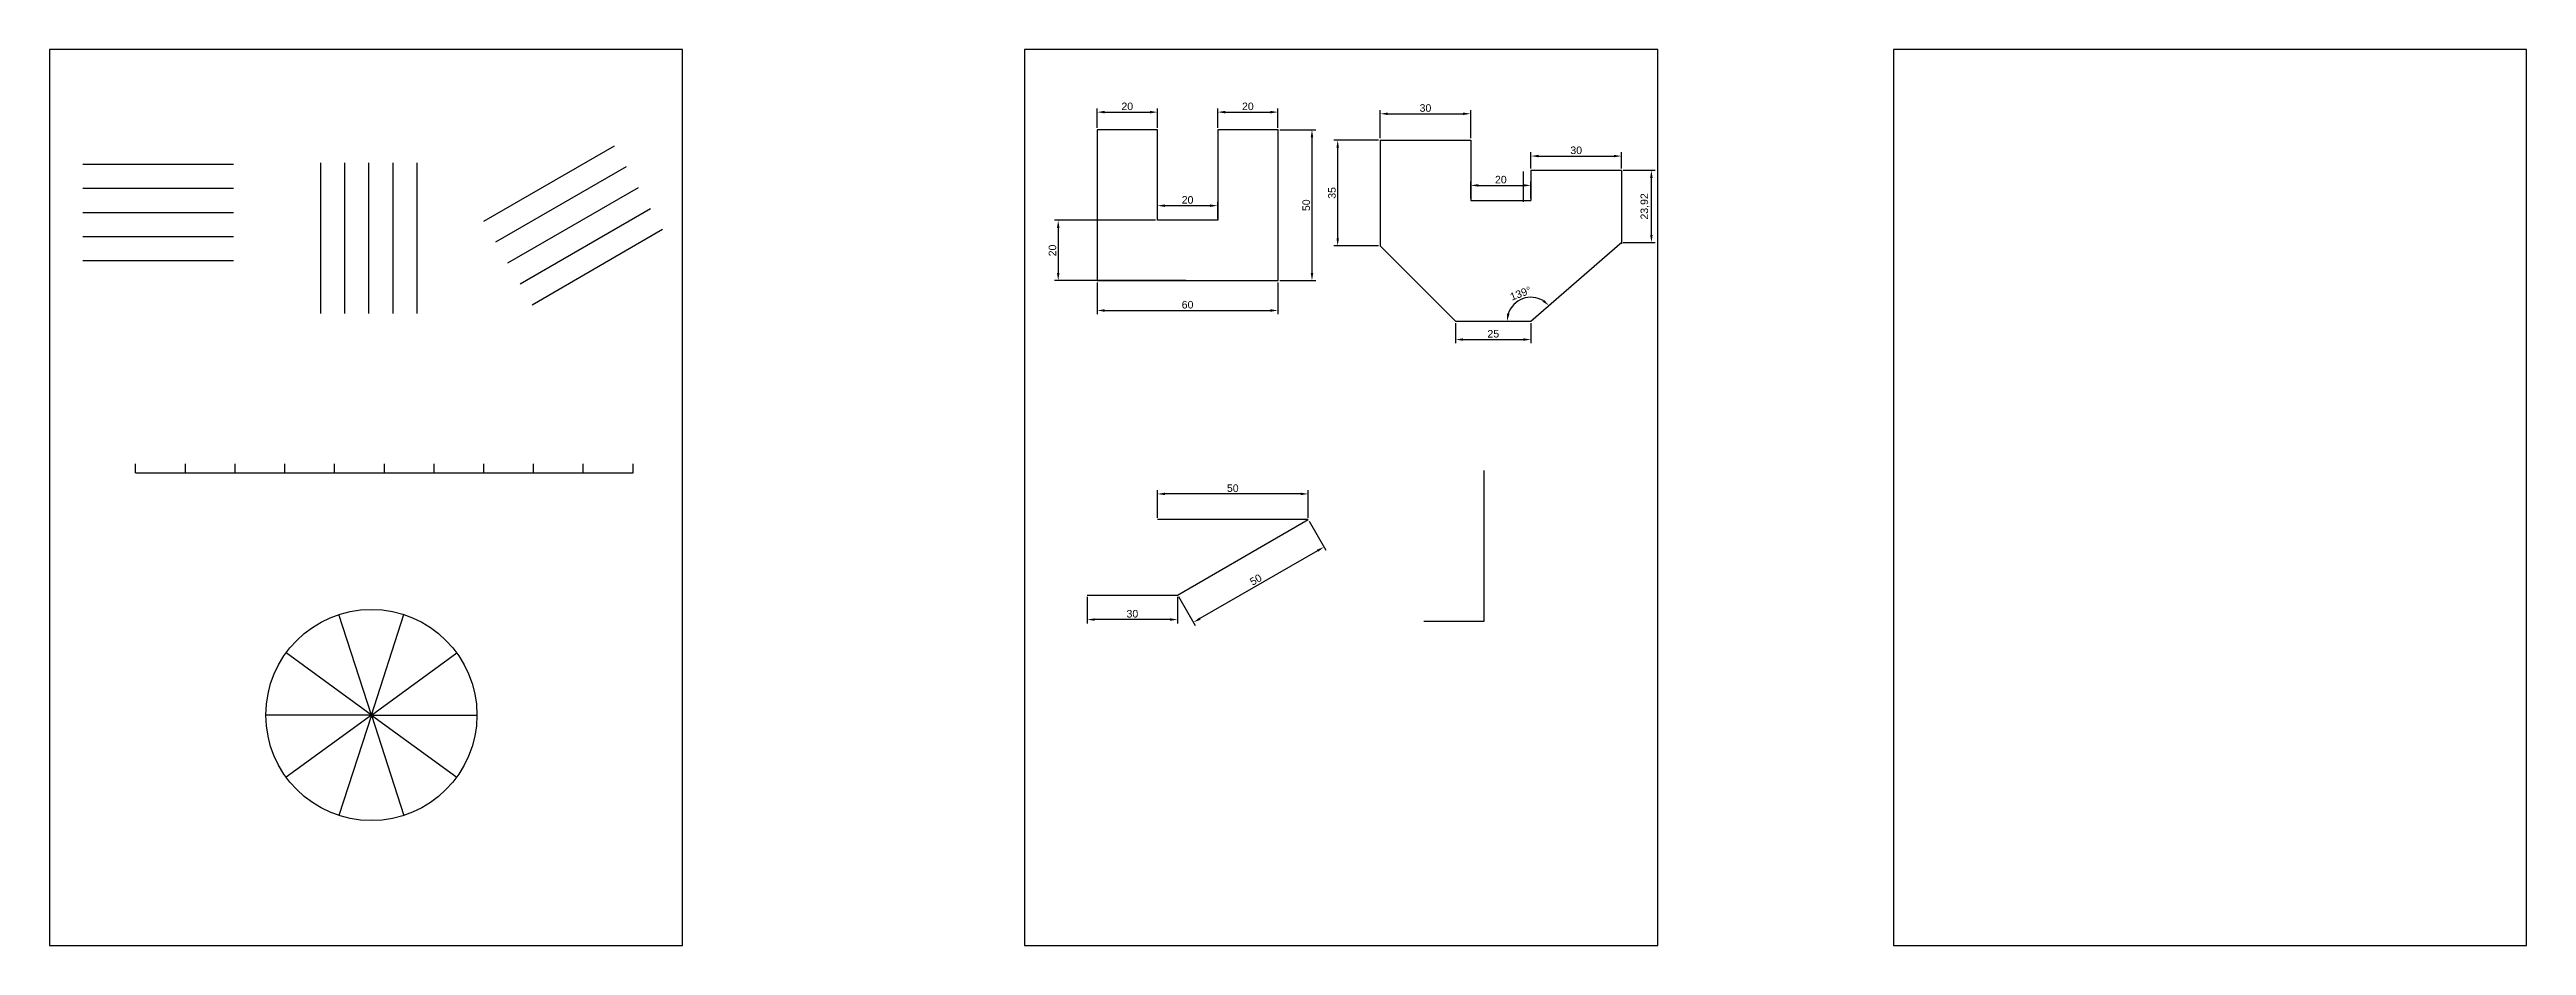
# Model space of a CAD drawing. Header units: millimetres. Extents: x 0 to 822, y 0 to 297.
import ezdxf

# ---------------------------------------------------------------- set-up
doc = ezdxf.new("R2010")
doc.units = ezdxf.units.MM
doc.styles.get("Standard").update_dxf_attribs({"font": 'arial.ttf'})
doc.dimstyles.new('ISO-25', dxfattribs={"dimtxt": 2.5, "dimasz": 2.5, "dimexe": 1.25, "dimexo": 0.625, "dimtad": 1, "dimtxsty": 'Standard', "dimcen": 2.5, "dimadec": 0, "dimazin": 0, "dimtfac": 1, "dimtmove": 0, "dimatfit": 3, "dimfxl": 1, "dimarcsym": 0})

# ---------------------------------------------------------------- blocks, each defined once
blk = doc.blocks.new('*D10')
at = {"color": 0, "lineweight": -2, "transparency": 16777216}
for p, q in [((347.49, 271.02), (347.49, 277.51)), ((349.99, 276.26), (364.99, 276.26)), ((367.49, 271.02), (367.49, 277.51))]:
    blk.add_line(p, q, dxfattribs=at)
at = {"color": 0, "transparency": 16777216}
for points in [[(349.99, 276.68), (349.99, 275.84), (347.49, 276.26)], [(364.99, 276.68), (364.99, 275.84), (367.49, 276.26)]]:
    blk.add_solid(points, dxfattribs=at)
at = {"layer": 'Defpoints', "color": 0, "transparency": 16777216}
for p in [(367.49, 276.26), (347.49, 270.39), (367.49, 270.39)]:
    blk.add_point(p, dxfattribs=at)
at = {"color": 0, "transparency": 16777216, "insert": (357.49, 278.16), "char_height": 2.5, "attachment_point": 5}
blk.add_mtext('20', dxfattribs=at)
blk = doc.blocks.new('*D11')
at = {"color": 0, "lineweight": -2, "transparency": 16777216}
for p, q in [((387.49, 271.02), (387.49, 277.51)), ((389.99, 276.26), (404.99, 276.26)), ((407.49, 271.02), (407.49, 277.51))]:
    blk.add_line(p, q, dxfattribs=at)
at = {"color": 0, "transparency": 16777216}
for points in [[(389.99, 276.68), (389.99, 275.84), (387.49, 276.26)], [(404.99, 276.68), (404.99, 275.84), (407.49, 276.26)]]:
    blk.add_solid(points, dxfattribs=at)
at = {"layer": 'Defpoints', "color": 0, "transparency": 16777216}
for p in [(407.49, 276.26), (387.49, 270.39), (407.49, 270.39)]:
    blk.add_point(p, dxfattribs=at)
at = {"color": 0, "transparency": 16777216, "insert": (397.49, 278.16), "char_height": 2.5, "attachment_point": 5}
blk.add_mtext('20', dxfattribs=at)
blk = doc.blocks.new('*D12')
at = {"color": 0, "lineweight": -2, "transparency": 16777216}
for p, q in [((367.49, 241.02), (367.49, 246.5)), ((387.49, 241.02), (387.49, 246.5)), ((369.99, 245.25), (384.99, 245.25))]:
    blk.add_line(p, q, dxfattribs=at)
at = {"color": 0, "transparency": 16777216}
for points in [[(369.99, 245.66), (369.99, 244.83), (367.49, 245.25)], [(384.99, 245.66), (384.99, 244.83), (387.49, 245.25)]]:
    blk.add_solid(points, dxfattribs=at)
at = {"layer": 'Defpoints', "color": 0, "transparency": 16777216}
for p in [(367.49, 240.39), (387.49, 245.25), (387.49, 240.39)]:
    blk.add_point(p, dxfattribs=at)
at = {"color": 0, "transparency": 16777216, "insert": (377.49, 247.15), "char_height": 2.5, "attachment_point": 5}
blk.add_mtext('20', dxfattribs=at)
blk = doc.blocks.new('*D13')
at = {"color": 0, "lineweight": -2, "transparency": 16777216}
for p, q in [((408.12, 270.39), (420.01, 270.39)), ((418.76, 267.89), (418.76, 222.89)), ((408.12, 220.39), (420.01, 220.39))]:
    blk.add_line(p, q, dxfattribs=at)
at = {"color": 0, "transparency": 16777216}
for points in [[(418.35, 267.89), (419.18, 267.89), (418.76, 270.39)], [(418.35, 222.89), (419.18, 222.89), (418.76, 220.39)]]:
    blk.add_solid(points, dxfattribs=at)
at = {"layer": 'Defpoints', "color": 0, "transparency": 16777216}
for p in [(407.49, 270.39), (407.49, 220.39), (418.76, 220.39)]:
    blk.add_point(p, dxfattribs=at)
at = {"color": 0, "transparency": 16777216, "insert": (416.86, 245.39), "char_height": 2.5, "attachment_point": 5, "rotation": 90}
blk.add_mtext('50', dxfattribs=at)
blk = doc.blocks.new('*D14')
at = {"color": 0, "lineweight": -2, "transparency": 16777216}
for p, q in [((347.49, 219.77), (347.49, 209.25)), ((407.49, 219.77), (407.49, 209.25)), ((349.99, 210.5), (404.99, 210.5))]:
    blk.add_line(p, q, dxfattribs=at)
at = {"color": 0, "transparency": 16777216}
for points in [[(349.99, 210.91), (349.99, 210.08), (347.49, 210.5)], [(404.99, 210.91), (404.99, 210.08), (407.49, 210.5)]]:
    blk.add_solid(points, dxfattribs=at)
at = {"layer": 'Defpoints', "color": 0, "transparency": 16777216}
for p in [(347.49, 220.39), (407.49, 220.39), (407.49, 210.5)]:
    blk.add_point(p, dxfattribs=at)
at = {"color": 0, "transparency": 16777216, "insert": (377.49, 212.4), "char_height": 2.5, "attachment_point": 5}
blk.add_mtext('60', dxfattribs=at)
blk = doc.blocks.new('*D15')
at = {"color": 0, "lineweight": -2, "transparency": 16777216}
for p, q in [((366.87, 240.39), (333.34, 240.39)), ((334.59, 237.89), (334.59, 222.89)), ((376.87, 220.39), (333.34, 220.39))]:
    blk.add_line(p, q, dxfattribs=at)
at = {"color": 0, "transparency": 16777216}
for points in [[(334.18, 237.89), (335.01, 237.89), (334.59, 240.39)], [(334.18, 222.89), (335.01, 222.89), (334.59, 220.39)]]:
    blk.add_solid(points, dxfattribs=at)
at = {"layer": 'Defpoints', "color": 0, "transparency": 16777216}
for p in [(367.49, 240.39), (334.59, 220.39), (377.49, 220.39)]:
    blk.add_point(p, dxfattribs=at)
at = {"color": 0, "transparency": 16777216, "insert": (332.69, 230.39), "char_height": 2.5, "attachment_point": 5, "rotation": 90}
blk.add_mtext('20', dxfattribs=at)
blk = doc.blocks.new('*D17')
at = {"color": 0, "lineweight": -2, "transparency": 16777216}
for p, q in [((367.49, 141.8), (367.49, 150.93)), ((414.99, 149.68), (369.99, 149.68)), ((417.49, 141.8), (417.49, 150.93))]:
    blk.add_line(p, q, dxfattribs=at)
at = {"color": 0, "lineweight": 30, "transparency": 16777216}
for points in [[(369.99, 150.1), (369.99, 149.27), (367.49, 149.68)], [(414.99, 150.1), (414.99, 149.27), (417.49, 149.68)]]:
    blk.add_solid(points, dxfattribs=at)
at = {"layer": 'Defpoints', "color": 0, "lineweight": 30, "transparency": 16777216}
for p in [(367.49, 149.68), (367.49, 141.17), (417.49, 141.17)]:
    blk.add_point(p, dxfattribs=at)
at = {"color": 0, "transparency": 16777216, "insert": (392.49, 151.58), "char_height": 2.5, "attachment_point": 5}
blk.add_mtext('50', dxfattribs=at)
blk = doc.blocks.new('*D18')
at = {"color": 0, "lineweight": -2, "transparency": 16777216}
for p, q in [((344.19, 115.55), (344.19, 106.78)), ((374.19, 115.55), (374.19, 106.78)), ((371.69, 108.03), (346.69, 108.03))]:
    blk.add_line(p, q, dxfattribs=at)
at = {"color": 0, "lineweight": 30, "transparency": 16777216}
for points in [[(346.69, 108.45), (346.69, 107.62), (344.19, 108.03)], [(371.69, 108.45), (371.69, 107.62), (374.19, 108.03)]]:
    blk.add_solid(points, dxfattribs=at)
at = {"layer": 'Defpoints', "color": 0, "lineweight": 30, "transparency": 16777216}
for p in [(344.19, 116.17), (374.19, 116.17), (344.19, 108.03)]:
    blk.add_point(p, dxfattribs=at)
at = {"color": 0, "transparency": 16777216, "insert": (359.19, 109.94), "char_height": 2.5, "attachment_point": 5}
blk.add_mtext('30', dxfattribs=at)
blk = doc.blocks.new('*D16')
at = {"color": 0, "lineweight": -2, "transparency": 16777216}
for p, q in [((417.8, 140.63), (423.36, 131.01)), ((420.57, 130.84), (381.6, 108.34)), ((374.5, 115.63), (380.06, 106.01))]:
    blk.add_line(p, q, dxfattribs=at)
at = {"color": 0, "lineweight": 30, "transparency": 16777216}
for points in [[(420.36, 131.2), (420.78, 130.48), (422.74, 132.09)], [(381.39, 108.7), (381.81, 107.98), (379.43, 107.09)]]:
    blk.add_solid(points, dxfattribs=at)
at = {"layer": 'Defpoints', "color": 0, "lineweight": 30, "transparency": 16777216}
for p in [(417.49, 141.17), (374.19, 116.17), (379.43, 107.09)]:
    blk.add_point(p, dxfattribs=at)
at = {"color": 0, "transparency": 16777216, "insert": (400.13, 121.24), "char_height": 2.5, "attachment_point": 5, "rotation": 30}
blk.add_mtext('50', dxfattribs=at)
blk = doc.blocks.new('*D19')
at = {"color": 0, "lineweight": -2, "transparency": 16777216}
for p, q in [((441.41, 267.59), (441.41, 276.96)), ((443.91, 275.71), (468.91, 275.71)), ((471.41, 267.59), (471.41, 276.96))]:
    blk.add_line(p, q, dxfattribs=at)
at = {"color": 0, "transparency": 16777216}
for points in [[(443.91, 276.13), (443.91, 275.29), (441.41, 275.71)], [(468.91, 276.13), (468.91, 275.29), (471.41, 275.71)]]:
    blk.add_solid(points, dxfattribs=at)
at = {"layer": 'Defpoints', "color": 0, "transparency": 16777216}
for p in [(471.41, 275.71), (441.41, 266.97), (471.41, 266.97)]:
    blk.add_point(p, dxfattribs=at)
at = {"color": 0, "transparency": 16777216, "insert": (456.41, 277.61), "char_height": 2.5, "attachment_point": 5}
blk.add_mtext('30', dxfattribs=at)
blk = doc.blocks.new('*D20')
at = {"color": 0, "lineweight": -2, "transparency": 16777216}
for p, q in [((440.79, 266.97), (426.04, 266.97)), ((427.29, 234.47), (427.29, 264.47)), ((440.79, 231.97), (426.04, 231.97))]:
    blk.add_line(p, q, dxfattribs=at)
at = {"color": 0, "transparency": 16777216}
for points in [[(426.88, 264.47), (427.71, 264.47), (427.29, 266.97)], [(426.88, 234.47), (427.71, 234.47), (427.29, 231.97)]]:
    blk.add_solid(points, dxfattribs=at)
at = {"layer": 'Defpoints', "color": 0, "transparency": 16777216}
for p in [(427.29, 266.97), (441.41, 266.97), (441.41, 231.97)]:
    blk.add_point(p, dxfattribs=at)
at = {"color": 0, "transparency": 16777216, "insert": (425.39, 249.47), "char_height": 2.5, "attachment_point": 5, "rotation": 90}
blk.add_mtext('35', dxfattribs=at)
blk = doc.blocks.new('*D21')
at = {"color": 0, "lineweight": -2, "transparency": 16777216}
for p, q in [((466.41, 206.34), (466.41, 199.62)), ((491.41, 206.34), (491.41, 199.62)), ((468.91, 200.87), (488.91, 200.87))]:
    blk.add_line(p, q, dxfattribs=at)
at = {"color": 0, "transparency": 16777216}
for points in [[(468.91, 201.28), (468.91, 200.45), (466.41, 200.87)], [(488.91, 201.28), (488.91, 200.45), (491.41, 200.87)]]:
    blk.add_solid(points, dxfattribs=at)
at = {"layer": 'Defpoints', "color": 0, "transparency": 16777216}
for p in [(466.41, 206.97), (491.41, 206.97), (491.41, 200.87)]:
    blk.add_point(p, dxfattribs=at)
at = {"color": 0, "transparency": 16777216, "insert": (478.91, 202.77), "char_height": 2.5, "attachment_point": 5}
blk.add_mtext('25', dxfattribs=at)
blk = doc.blocks.new('*D22')
at = {"color": 0, "lineweight": -2, "transparency": 16777216}
for p, q in [((471.41, 247.59), (471.41, 253.22)), ((473.91, 251.97), (488.91, 251.97)), ((491.41, 247.59), (491.41, 253.22))]:
    blk.add_line(p, q, dxfattribs=at)
at = {"color": 0, "transparency": 16777216}
for points in [[(473.91, 252.39), (473.91, 251.55), (471.41, 251.97)], [(488.91, 252.39), (488.91, 251.55), (491.41, 251.97)]]:
    blk.add_solid(points, dxfattribs=at)
at = {"layer": 'Defpoints', "color": 0, "transparency": 16777216}
for p in [(471.41, 246.97), (491.41, 251.97), (491.41, 246.97)]:
    blk.add_point(p, dxfattribs=at)
at = {"color": 0, "transparency": 16777216, "insert": (481.41, 253.87), "char_height": 2.5, "attachment_point": 5}
blk.add_mtext('20', dxfattribs=at)
blk = doc.blocks.new('*D23')
at = {"color": 0, "lineweight": -2, "transparency": 16777216}
for p, q in [((491.41, 257.59), (491.41, 262.94)), ((521.41, 257.59), (521.41, 262.94)), ((493.91, 261.69), (518.91, 261.69))]:
    blk.add_line(p, q, dxfattribs=at)
at = {"color": 0, "transparency": 16777216}
for points in [[(493.91, 262.11), (493.91, 261.28), (491.41, 261.69)], [(518.91, 262.11), (518.91, 261.28), (521.41, 261.69)]]:
    blk.add_solid(points, dxfattribs=at)
at = {"layer": 'Defpoints', "color": 0, "transparency": 16777216}
for p in [(491.41, 256.97), (521.41, 261.69), (521.41, 256.97)]:
    blk.add_point(p, dxfattribs=at)
at = {"color": 0, "transparency": 16777216, "insert": (506.41, 263.59), "char_height": 2.5, "attachment_point": 5}
blk.add_mtext('30', dxfattribs=at)
blk = doc.blocks.new('*D24')
at = {"color": 0, "lineweight": -2, "transparency": 16777216}
for p, q in [((522.04, 256.97), (532.6, 256.97)), ((531.35, 235.55), (531.35, 254.47)), ((522.04, 233.05), (532.6, 233.05))]:
    blk.add_line(p, q, dxfattribs=at)
at = {"color": 0, "transparency": 16777216}
for points in [[(530.94, 254.47), (531.77, 254.47), (531.35, 256.97)], [(530.94, 235.55), (531.77, 235.55), (531.35, 233.05)]]:
    blk.add_solid(points, dxfattribs=at)
at = {"layer": 'Defpoints', "color": 0, "transparency": 16777216}
for p in [(521.41, 256.97), (531.35, 256.97), (521.41, 233.05)]:
    blk.add_point(p, dxfattribs=at)
at = {"color": 0, "transparency": 16777216, "insert": (529.23, 245.01), "char_height": 2.5, "attachment_point": 5, "rotation": 90}
blk.add_mtext('23,92', dxfattribs=at)
blk = doc.blocks.new('*D25')
at = {"color": 0, "lineweight": -2, "transparency": 16777216}
blk.add_arc((491.41, 206.97), 7.91, 59.17895, 161.82105, dxfattribs=at)
at = {"color": 0, "transparency": 16777216}
for points in [[(495.73, 214.08), (495.2, 213.44), (497.38, 212.16)], [(484.31, 209.37), (483.48, 209.5), (483.5, 206.97)]]:
    blk.add_solid(points, dxfattribs=at)
at = {"layer": 'Defpoints', "color": 0, "transparency": 16777216}
for p in [(521.6, 233.21), (491.78, 214.87), (466.41, 206.97), (491.41, 206.97), (491.41, 206.97)]:
    blk.add_point(p, dxfattribs=at)
at = {"color": 0, "transparency": 16777216, "insert": (487.98, 216.16), "char_height": 2.5, "attachment_point": 5, "rotation": 20.5}
blk.add_mtext('139°', dxfattribs=at)

msp = doc.modelspace()

# ---------------------------------------------------------------- linework, layer by layer
at = {"lineweight": 30}
for p, q in [((144.064, 240.137), (187.365, 265.137)), ((11.043, 259.035), (61.043, 259.035)), ((89.828, 259.488), (89.828, 209.488)), ((97.828, 259.488), (97.828, 209.488)), ((105.828, 259.488), (105.828, 209.488)), ((113.828, 259.488), (113.828, 209.488)), ((121.828, 259.488), (121.828, 209.488)), ((148.064, 233.208), (191.365, 258.208)), ((11.043, 251.035), (61.043, 251.035)), ((152.064, 226.28), (195.365, 251.28)), ((11.043, 243.035), (61.043, 243.035)), ((156.064, 219.352), (199.365, 244.352)), ((11.043, 235.035), (61.043, 235.035)), ((160.064, 212.424), (203.365, 237.424)), ((11.043, 227.035), (61.043, 227.035)), ((28.557, 156.712), (193.557, 156.712)), ((475.906, 107.478), (475.906, 157.478)), ((455.906, 107.478), (475.906, 107.478))]:
    msp.add_line(p, q, dxfattribs=at)
for p, q in [((367.495, 270.392), (347.495, 270.392)), ((347.495, 270.392), (347.495, 220.392)), ((367.495, 240.392), (367.495, 270.392)), ((407.495, 270.392), (387.495, 270.392)), ((387.495, 270.392), (387.495, 240.392)), ((407.495, 220.392), (407.495, 270.392)), ((441.412, 266.969), (441.412, 231.969)), ((441.412, 266.969), (471.412, 266.969)), ((471.412, 266.969), (471.412, 246.969)), ((488.912, 246.553), (488.912, 256.553)), ((491.412, 256.969), (521.412, 256.969)), ((491.412, 256.969), (491.412, 246.969)), ((521.412, 256.969), (521.412, 232.601)), ((471.412, 246.969), (491.412, 246.969)), ((387.495, 240.392), (367.495, 240.392)), ((441.412, 231.969), (466.412, 206.969)), ((491.412, 206.969), (521.601, 233.212)), ((347.495, 220.392), (407.495, 220.392)), ((466.412, 206.969), (491.412, 206.969)), ((28.557, 156.712), (28.557, 159.712)), ((45.057, 156.712), (45.057, 159.712)), ((61.557, 156.712), (61.557, 159.712)), ((78.057, 156.712), (78.057, 159.712)), ((94.557, 156.712), (94.557, 159.712)), ((111.057, 156.712), (111.057, 159.712)), ((127.557, 156.712), (127.557, 159.712)), ((144.057, 156.712), (144.057, 159.712)), ((160.557, 156.712), (160.557, 159.712)), ((177.057, 156.712), (177.057, 159.712)), ((193.557, 156.712), (193.557, 159.712)), ((417.492, 141.172), (367.492, 141.172)), ((374.191, 116.172), (417.492, 141.172)), ((344.191, 116.172), (374.191, 116.172)), ((106.758, 76.392), (95.942, 109.679)), ((106.758, 76.392), (117.573, 109.679)), ((106.758, 76.392), (78.442, 96.965)), ((106.758, 76.392), (135.073, 96.965)), ((106.758, 76.392), (71.758, 76.392)), ((106.758, 76.392), (78.442, 55.82)), ((106.758, 76.392), (95.942, 43.105)), ((106.758, 76.392), (141.758, 76.392)), ((106.758, 76.392), (117.573, 43.105)), ((106.758, 76.392), (135.073, 55.82))]:
    msp.add_line(p, q)
for points in [[(0, 0), (210, 0), (210, 297), (0, 297)], [(323.438, 0), (533.438, 0), (533.438, 297), (323.438, 297)], [(611.617, 0), (821.617, 0), (821.617, 297), (611.617, 297)]]:
    msp.add_lwpolyline(points, close=True)
msp.add_circle((106.758, 76.392), 35, dxfattribs=at)
for p in [(45.057, 156.712), (61.557, 156.712), (78.057, 156.712), (94.557, 156.712), (111.057, 156.712), (127.557, 156.712), (144.057, 156.712), (160.557, 156.712), (177.057, 156.712)]:
    msp.add_point(p)

# ---------------------------------------------------------------- dimensions: what is measured, and where the dimension line sits
for base, p1, p2, picture, middle in [((367.495, 276.258), (347.495, 270.392), (367.495, 270.392), '*D10', (357.495, 278.16)), ((407.495, 276.258), (387.495, 270.392), (407.495, 270.392), '*D11', (397.495, 278.16)), ((471.412, 275.709), (441.412, 266.969), (471.412, 266.969), '*D19', (456.412, 277.611)), ((521.412, 261.692), (491.412, 256.969), (521.412, 256.969), '*D23', (506.412, 263.595)), ((491.412, 251.969), (471.412, 246.969), (491.412, 246.969), '*D22', (481.412, 253.871)), ((387.495, 245.245), (367.495, 240.392), (387.495, 240.392), '*D12', (377.495, 247.147)), ((407.495, 210.496), (347.495, 220.392), (407.495, 220.392), '*D14', (377.495, 212.397)), ((491.412, 200.865), (466.412, 206.969), (491.412, 206.969), '*D21', (478.912, 202.766)), ((367.492, 149.682), (417.492, 141.172), (367.492, 141.172), '*D17', (392.492, 151.583)), ((344.191, 108.035), (374.191, 116.172), (344.191, 116.172), '*D18', (359.191, 109.937))]:
    dim = msp.add_linear_dim(base=base, p1=p1, p2=p2, dimstyle='ISO-25')
    dim.commit()
    dim.dimension.update_dxf_attribs({"geometry": picture, "text_midpoint": middle})
for base, p1, p2, picture, middle in [((418.764, 220.392), (407.495, 270.392), (407.495, 220.392), '*D13', (416.863, 245.392)), ((427.294, 266.969), (441.412, 231.969), (441.412, 266.969), '*D20', (425.392, 249.469)), ((531.353, 256.969), (521.412, 233.048), (521.412, 256.969), '*D24', (529.225, 245.009)), ((334.593, 220.392), (367.495, 240.392), (377.495, 220.392), '*D15', (332.691, 230.392))]:
    dim = msp.add_linear_dim(base=base, p1=p1, p2=p2, angle=90, dimstyle='ISO-25')
    dim.commit()
    dim.dimension.update_dxf_attribs({"geometry": picture, "text_midpoint": middle})
dim = msp.add_angular_dim_2l(base=(491.781, 214.873), line1=((491.412, 206.969), (521.601, 233.212)), line2=((466.412, 206.969), (491.412, 206.969)), dimstyle='ISO-25')
dim.commit()
dim.dimension.update_dxf_attribs({"geometry": '*D25', "text_midpoint": (487.975, 216.163)})
dim = msp.add_aligned_dim(p1=(417.492, 141.172), p2=(374.191, 116.172), distance=10.487, dimstyle='ISO-25')
dim.commit()
dim.dimension.update_dxf_attribs({"geometry": '*D16', "text_midpoint": (400.134, 121.236)})

doc.saveas('drawing.dxf')
